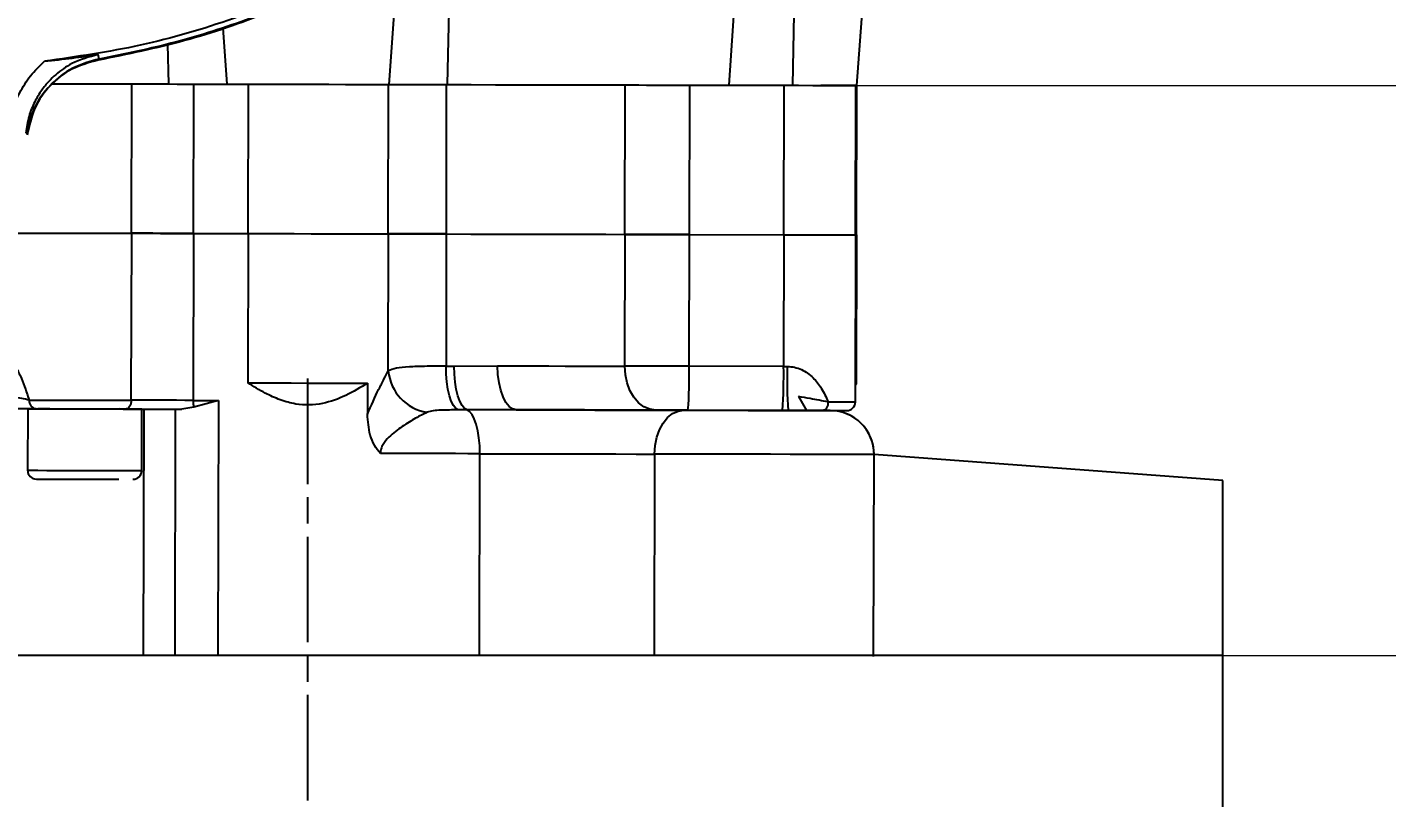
# Model space of a CAD drawing. Header units: millimetres. Extents: x 2085 to 4229, y 754 to 2271.
# Drawn here: x 2739.3 to 2894.1, y 1855.2 to 1942.9 of the extents above; entities that cross this region are included whole.
import ezdxf

# ---------------------------------------------------------------- set-up
doc = ezdxf.new("R2010")
doc.units = ezdxf.units.MM
doc.linetypes.add('AM_ISO08W050', pattern=[18, 12, -1.5, 3, -1.5])
doc.layers.add('AM_5', color=3, linetype='Continuous', lineweight=25)
doc.layers.add('AM_7', color=4, linetype='AM_ISO08W050', lineweight=25)
doc.styles.add('SLDTEXTSTYLE1', font='txt.shx', dxfattribs={"width": 0.7, "bigfont": 'gbcbig.shx'})
doc.dimstyles.new('SLDDIMSTYLE12$0', dxfattribs={"dimtxt": 12, "dimasz": 10, "dimexe": 0, "dimexo": 0.0625, "dimgap": 0.875, "dimtad": 1, "dimdec": 1, "dimlfac": 1.8, "dimrnd": 1e-09, "dimzin": 12, "dimdsep": 46, "dimtxsty": 'SLDTEXTSTYLE1', "dimcen": 0.09, "dimdle": 8.16, "dimclrd": 3, "dimclre": 3, "dimadec": 0, "dimazin": 3, "dimtfac": 1, "dimtdec": 1, "dimtofl": 0, "dimtmove": 0, "dimatfit": 3, "dimfxl": 0, "dimfrac": 2, "dimtolj": 1, "dimlwd": 5, "dimlwe": 5, "dimarcsym": 0})

# ---------------------------------------------------------------- blocks, each defined once
blk = doc.blocks.new('*D52')
at = {"layer": 'AM_5', "color": 3, "lineweight": 5, "transparency": 16777216}
blk.add_line((2875.47, 1871.4), (2931.87, 1871.4), dxfattribs=at)
at = {"layer": 'AM_5', "color": 3, "linetype": 'Continuous', "lineweight": 5, "transparency": 16777216}
for p, q in [((2931.87, 1861.4), (2931.87, 1589.86)), ((2854.47, 1579.86), (2931.87, 1579.86))]:
    blk.add_line(p, q, dxfattribs=at)
at = {"layer": 'AM_5', "color": 3, "transparency": 16777216}
for points in [[(2930.21, 1861.4), (2933.54, 1861.4), (2931.87, 1871.4)], [(2930.21, 1589.86), (2933.54, 1589.86), (2931.87, 1579.86)]]:
    blk.add_solid(points, dxfattribs=at)
at = {"layer": 'Defpoints', "color": 0, "transparency": 16777216}
for p in [(2875.41, 1871.4), (2854.41, 1579.86), (2931.87, 1579.86)]:
    blk.add_point(p, dxfattribs=at)
at = {"layer": 'AM_5', "color": 0, "transparency": 16777216, "insert": (2925, 1725.63), "char_height": 12, "attachment_point": 5, "rotation": 90, "style": 'SLDTEXTSTYLE1'}
blk.add_mtext('\\A1;295', dxfattribs=at)
blk = doc.blocks.new('*D57')
at = {"layer": 'AM_5', "color": 3, "lineweight": 5, "transparency": 16777216}
blk.add_line((2786.76, 2235.01), (2966.59, 2235.01), dxfattribs=at)
at = {"layer": 'AM_5', "color": 3, "linetype": 'Continuous', "lineweight": 5, "transparency": 16777216}
for p, q in [((2966.59, 2225.01), (2966.59, 1946.26)), ((2833.76, 1936.26), (2966.59, 1936.26))]:
    blk.add_line(p, q, dxfattribs=at)
at = {"layer": 'AM_5', "color": 3, "transparency": 16777216}
for points in [[(2964.92, 2225.01), (2968.26, 2225.01), (2966.59, 2235.01)], [(2964.92, 1946.26), (2968.26, 1946.26), (2966.59, 1936.26)]]:
    blk.add_solid(points, dxfattribs=at)
at = {"layer": 'Defpoints', "color": 0, "transparency": 16777216}
for p in [(2786.7, 2235.01), (2833.7, 1936.26), (2966.59, 1936.26)]:
    blk.add_point(p, dxfattribs=at)
at = {"layer": 'AM_5', "color": 0, "transparency": 16777216, "insert": (2959.71, 2085.63), "char_height": 12, "attachment_point": 5, "rotation": 90, "style": 'SLDTEXTSTYLE1'}
blk.add_mtext('\\A1;300', dxfattribs=at)

msp = doc.modelspace()

# ---------------------------------------------------------------- linework, layer by layer
at = {"color": 7, "linetype": 'Continuous', "lineweight": 25}
for p, q in [((2833.764, 1936.265), (2836.349, 1972.122)), ((2819.213, 1936.296), (2821.621, 1971.43)), ((2827.064, 1971.418), (2826.429, 1936.28)), ((2787.585, 1955.965), (2787.113, 1936.364)), ((2780.515, 1936.378), (2781.616, 1952.057)), ((2761.591, 1942.84), (2762.015, 1936.418)), ((2747.507, 1939.27), (2747.388, 1939.787)), ((2755.416, 1936.432), (2755.327, 1940.942)), ((2751.164, 1919.441), (2751.2, 1936.441)), ((2758.231, 1936.426), (2758.195, 1919.426)), ((2764.442, 1936.412), (2764.406, 1919.412)), ((2780.409, 1919.378), (2780.445, 1936.378)), ((2787.019, 1936.364), (2786.983, 1919.364)), ((2807.331, 1919.321), (2807.368, 1936.321)), ((2814.695, 1936.305), (2814.659, 1919.305)), ((2814.695, 1936.305), (2825.444, 1936.282)), ((2825.444, 1936.282), (2825.408, 1919.282)), ((2829.832, 1936.273), (2829.832, 1936.273)), ((2830.875, 1936.271), (2830.875, 1936.271)), ((2833.607, 1919.265), (2833.643, 1936.265)), ((2833.728, 1919.265), (2833.764, 1936.265)), ((2751.16, 1900.441), (2751.2, 1919.441)), ((2758.231, 1919.426), (2758.19, 1900.426)), ((2764.442, 1919.412), (2764.406, 1902.412)), ((2780.411, 1903.77), (2780.445, 1919.378)), ((2787.019, 1919.364), (2786.987, 1904.314)), ((2807.336, 1904.321), (2807.368, 1919.321)), ((2814.659, 1919.305), (2825.408, 1919.282)), ((2814.663, 1904.305), (2814.695, 1919.305)), ((2814.695, 1919.305), (2825.444, 1919.282)), ((2825.444, 1919.282), (2825.412, 1904.282)), ((2833.602, 1900.265), (2833.643, 1919.265)), ((2833.607, 1919.265), (2833.728, 1919.265)), ((2833.643, 1919.265), (2833.764, 1919.264)), ((2833.728, 1902.265), (2833.764, 1919.264)), ((2786.987, 1904.314), (2787.92, 1904.312)), ((2787.92, 1904.312), (2792.862, 1904.352)), ((2825.412, 1904.282), (2814.663, 1904.305)), ((2825.412, 1904.282), (2825.822, 1904.281)), ((2778.051, 1902.383), (2778.043, 1898.856)), ((2833.606, 1902.143), (2833.728, 1902.265)), ((2833.607, 1902.265), (2833.728, 1902.265)), ((2827.1, 1900.861), (2828.02, 1899.277)), ((2739.365, 1899.466), (2739.35, 1892.466)), ((2740.318, 1899.464), (2740.915, 1899.463)), ((2741.269, 1899.462), (2740.509, 1899.464)), ((2741.865, 1899.461), (2741.269, 1899.462)), ((2752.35, 1892.438), (2752.365, 1899.438)), ((2752.573, 1899.438), (2752.514, 1871.438)), ((2756.168, 1899.43), (2756.108, 1871.43)), ((2758.268, 1899.652), (2756.916, 1899.428)), ((2761.081, 1900.42), (2758.268, 1899.652)), ((2761.081, 1900.42), (2761.019, 1871.42)), ((2789.382, 1899.334), (2788.366, 1899.336)), ((2794.972, 1899.347), (2789.382, 1899.334)), ((2825.278, 1899.282), (2814.528, 1899.305)), ((2825.942, 1899.281), (2825.278, 1899.282)), ((2825.939, 1899.281), (2826.541, 1899.28)), ((2825.984, 1899.281), (2826.545, 1899.28)), ((2830.175, 1899.272), (2829.894, 1899.273)), ((2832.1, 1899.073), (2832.1, 1899.268)), ((2790.794, 1871.356), (2790.844, 1894.356)), ((2810.714, 1894.313), (2810.665, 1871.313)), ((2835.659, 1871.26), (2835.708, 1894.26)), ((2835.708, 1894.26), (2835.708, 1894.261)), ((2875.406, 1871.399), (2665.406, 1871.399)), ((2875.406, 1849.399), (2875.406, 1871.399))]:
    msp.add_line(p, q, dxfattribs=at)
at = {"linetype": 'ByBlock'}
for p, q in [((2875.406, 1891.323), (2835.708, 1894.26)), ((2875.406, 1871.399), (2875.406, 1891.323))]:
    msp.add_line(p, q, dxfattribs=at)
at = {"color": 7, "linetype": 'Continuous', "lineweight": 25, "flags": 128}
for points in [[(2742.119, 1936.46), (2743.308, 1936.458), (2744.949, 1936.454), (2746.631, 1936.45), (2748.282, 1936.447), (2749.828, 1936.444), (2751.2, 1936.441)], [(2751.2, 1936.441), (2751.942, 1936.439), (2752.746, 1936.437), (2753.602, 1936.436), (2754.498, 1936.434), (2755.422, 1936.432), (2756.361, 1936.43), (2757.302, 1936.428), (2758.231, 1936.426)], [(2758.231, 1936.426), (2759.001, 1936.424), (2759.773, 1936.422), (2760.547, 1936.421), (2761.323, 1936.419), (2762.1, 1936.417), (2762.88, 1936.416), (2763.66, 1936.414), (2764.442, 1936.412)], [(2764.442, 1936.412), (2765.979, 1936.409), (2767.751, 1936.405), (2769.68, 1936.401), (2771.678, 1936.397), (2773.658, 1936.393), (2775.532, 1936.389), (2777.217, 1936.385), (2778.636, 1936.382), (2779.729, 1936.38), (2780.445, 1936.378)], [(2780.445, 1936.378), (2780.839, 1936.377), (2781.378, 1936.376), (2782.051, 1936.375), (2782.849, 1936.373), (2783.76, 1936.371), (2784.769, 1936.369), (2785.861, 1936.367), (2787.019, 1936.364)], [(2787.019, 1936.364), (2789.855, 1936.358), (2792.625, 1936.352), (2795.322, 1936.346), (2797.934, 1936.341), (2800.454, 1936.336), (2802.871, 1936.33), (2805.179, 1936.325), (2807.368, 1936.321)], [(2807.368, 1936.321), (2808.119, 1936.319), (2808.936, 1936.317), (2809.809, 1936.316), (2810.73, 1936.314), (2811.689, 1936.312), (2812.676, 1936.309), (2813.681, 1936.307), (2814.695, 1936.305)], [(2825.444, 1936.282), (2827.122, 1936.279), (2828.734, 1936.275), (2830.21, 1936.272), (2831.483, 1936.269), (2832.498, 1936.267), (2833.209, 1936.266), (2833.585, 1936.265), (2833.61, 1936.265), (2833.282, 1936.265), (2832.616, 1936.267), (2831.642, 1936.269)], [(2831.642, 1936.269), (2831.062, 1936.27), (2830.573, 1936.271), (2830.181, 1936.272), (2829.893, 1936.273), (2829.713, 1936.273), (2829.642, 1936.273), (2829.682, 1936.273), (2829.832, 1936.273)], [(2829.832, 1936.273), (2829.998, 1936.273), (2830.154, 1936.272), (2830.299, 1936.272), (2830.435, 1936.272), (2830.56, 1936.271), (2830.676, 1936.271), (2830.781, 1936.271), (2830.875, 1936.271)], [(2830.875, 1936.271), (2832.159, 1936.268), (2833.091, 1936.266), (2833.631, 1936.265), (2833.764, 1936.265)], [(2737.871, 1919.469), (2738.009, 1919.469), (2738.493, 1919.468), (2739.303, 1919.466), (2740.404, 1919.464), (2741.746, 1919.461), (2743.272, 1919.458), (2744.912, 1919.454), (2746.595, 1919.45), (2748.246, 1919.447), (2749.792, 1919.444), (2751.164, 1919.441)], [(2737.874, 1919.469), (2738.009, 1919.469), (2738.493, 1919.468), (2739.303, 1919.466), (2740.404, 1919.464), (2741.746, 1919.461), (2743.272, 1919.458), (2744.912, 1919.454), (2746.595, 1919.45), (2748.246, 1919.447), (2749.792, 1919.444), (2751.164, 1919.441)], [(2737.908, 1919.469), (2738.046, 1919.469), (2738.529, 1919.468), (2739.339, 1919.466), (2740.44, 1919.464), (2741.783, 1919.461), (2743.308, 1919.458), (2744.949, 1919.454), (2746.631, 1919.45), (2748.282, 1919.447), (2749.828, 1919.444), (2751.2, 1919.441)], [(2737.91, 1919.469), (2738.046, 1919.469), (2738.529, 1919.468), (2739.339, 1919.466), (2740.44, 1919.464), (2741.783, 1919.461), (2743.308, 1919.458), (2744.949, 1919.454), (2746.631, 1919.45), (2748.282, 1919.447), (2749.828, 1919.444), (2751.2, 1919.441)], [(2751.164, 1919.441), (2751.905, 1919.439), (2752.71, 1919.437), (2753.566, 1919.436), (2754.462, 1919.434), (2755.386, 1919.432), (2756.325, 1919.43), (2757.265, 1919.428), (2758.195, 1919.426)], [(2758.195, 1919.426), (2757.265, 1919.428), (2756.325, 1919.43), (2755.386, 1919.432), (2754.462, 1919.434), (2753.566, 1919.436), (2752.71, 1919.437), (2751.905, 1919.439), (2751.164, 1919.441)], [(2758.231, 1919.426), (2757.302, 1919.428), (2756.361, 1919.43), (2755.422, 1919.432), (2754.498, 1919.434), (2753.602, 1919.436), (2752.746, 1919.437), (2751.942, 1919.439), (2751.2, 1919.441)], [(2751.2, 1919.441), (2751.942, 1919.439), (2752.746, 1919.437), (2753.602, 1919.436), (2754.498, 1919.434), (2755.422, 1919.432), (2756.361, 1919.43), (2757.302, 1919.428), (2758.231, 1919.426)], [(2758.195, 1919.426), (2758.965, 1919.424), (2759.737, 1919.422), (2760.511, 1919.421), (2761.286, 1919.419), (2762.064, 1919.417), (2762.843, 1919.416), (2763.624, 1919.414), (2764.406, 1919.412)], [(2758.195, 1919.426), (2758.965, 1919.424), (2759.737, 1919.422), (2760.511, 1919.421), (2761.286, 1919.419), (2762.064, 1919.417), (2762.843, 1919.416), (2763.624, 1919.414), (2764.406, 1919.412)], [(2758.231, 1919.426), (2759.001, 1919.424), (2759.773, 1919.422), (2760.547, 1919.421), (2761.323, 1919.419), (2762.1, 1919.417), (2762.88, 1919.416), (2763.66, 1919.414), (2764.442, 1919.412)], [(2758.231, 1919.426), (2759.001, 1919.424), (2759.773, 1919.422), (2760.547, 1919.421), (2761.323, 1919.419), (2762.1, 1919.417), (2762.88, 1919.416), (2763.66, 1919.414), (2764.442, 1919.412)], [(2764.406, 1919.412), (2765.943, 1919.409), (2767.715, 1919.405), (2769.643, 1919.401), (2771.642, 1919.397), (2773.622, 1919.393), (2775.496, 1919.389), (2777.18, 1919.385), (2778.6, 1919.382), (2779.692, 1919.38), (2780.409, 1919.378)], [(2764.406, 1919.412), (2765.943, 1919.409), (2767.715, 1919.405), (2769.643, 1919.401), (2771.642, 1919.397), (2773.622, 1919.393), (2775.496, 1919.389), (2777.18, 1919.385), (2778.6, 1919.382), (2779.692, 1919.38), (2780.409, 1919.378)], [(2764.442, 1919.412), (2765.979, 1919.409), (2767.751, 1919.405), (2769.68, 1919.401), (2771.678, 1919.397), (2773.658, 1919.393), (2775.532, 1919.389), (2777.217, 1919.385), (2778.636, 1919.382), (2779.729, 1919.38), (2780.445, 1919.378)], [(2764.442, 1919.412), (2765.979, 1919.409), (2767.751, 1919.405), (2769.68, 1919.401), (2771.678, 1919.397), (2773.658, 1919.393), (2775.532, 1919.389), (2777.217, 1919.385), (2778.636, 1919.382), (2779.729, 1919.38), (2780.445, 1919.378)], [(2780.409, 1919.378), (2780.803, 1919.377), (2781.341, 1919.376), (2782.015, 1919.375), (2782.813, 1919.373), (2783.724, 1919.371), (2784.733, 1919.369), (2785.825, 1919.367), (2786.983, 1919.364)], [(2786.983, 1919.364), (2785.825, 1919.367), (2784.733, 1919.369), (2783.724, 1919.371), (2782.813, 1919.373), (2782.015, 1919.375), (2781.341, 1919.376), (2780.803, 1919.377), (2780.409, 1919.378)], [(2787.019, 1919.364), (2785.861, 1919.367), (2784.769, 1919.369), (2783.76, 1919.371), (2782.849, 1919.373), (2782.051, 1919.375), (2781.378, 1919.376), (2780.839, 1919.377), (2780.445, 1919.378)], [(2780.445, 1919.378), (2780.839, 1919.377), (2781.378, 1919.376), (2782.051, 1919.375), (2782.849, 1919.373), (2783.76, 1919.371), (2784.769, 1919.369), (2785.861, 1919.367), (2787.019, 1919.364)], [(2786.983, 1919.364), (2789.818, 1919.358), (2792.589, 1919.352), (2795.285, 1919.347), (2797.898, 1919.341), (2800.417, 1919.336), (2802.835, 1919.33), (2805.142, 1919.325), (2807.331, 1919.321)], [(2786.983, 1919.364), (2789.818, 1919.358), (2792.589, 1919.352), (2795.285, 1919.347), (2797.898, 1919.341), (2800.417, 1919.336), (2802.835, 1919.33), (2805.142, 1919.325), (2807.331, 1919.321)], [(2787.019, 1919.364), (2789.855, 1919.358), (2792.625, 1919.352), (2795.322, 1919.346), (2797.934, 1919.341), (2800.454, 1919.335), (2802.871, 1919.33), (2805.179, 1919.325), (2807.368, 1919.321)], [(2787.019, 1919.364), (2789.855, 1919.358), (2792.625, 1919.352), (2795.322, 1919.346), (2797.934, 1919.341), (2800.454, 1919.335), (2802.871, 1919.33), (2805.179, 1919.325), (2807.368, 1919.321)], [(2807.331, 1919.321), (2808.083, 1919.319), (2808.899, 1919.317), (2809.772, 1919.316), (2810.693, 1919.314), (2811.652, 1919.312), (2812.64, 1919.309), (2813.645, 1919.307), (2814.659, 1919.305)], [(2814.659, 1919.305), (2813.645, 1919.307), (2812.64, 1919.309), (2811.652, 1919.312), (2810.693, 1919.314), (2809.772, 1919.316), (2808.899, 1919.317), (2808.083, 1919.319), (2807.331, 1919.321)], [(2814.695, 1919.305), (2813.681, 1919.307), (2812.676, 1919.309), (2811.689, 1919.311), (2810.73, 1919.314), (2809.809, 1919.316), (2808.936, 1919.317), (2808.119, 1919.319), (2807.368, 1919.321)], [(2807.368, 1919.321), (2808.119, 1919.319), (2808.936, 1919.317), (2809.809, 1919.316), (2810.73, 1919.314), (2811.689, 1919.311), (2812.676, 1919.309), (2813.681, 1919.307), (2814.695, 1919.305)], [(2825.408, 1919.282), (2827.086, 1919.279), (2828.698, 1919.275), (2830.173, 1919.272), (2831.446, 1919.269), (2832.461, 1919.267), (2833.172, 1919.266), (2833.549, 1919.265), (2833.607, 1919.265)], [(2825.408, 1919.282), (2827.086, 1919.279), (2828.698, 1919.275), (2830.173, 1919.272), (2831.446, 1919.269), (2832.461, 1919.267), (2833.172, 1919.266), (2833.549, 1919.265), (2833.607, 1919.265)], [(2825.444, 1919.282), (2827.122, 1919.279), (2828.734, 1919.275), (2830.21, 1919.272), (2831.483, 1919.269), (2832.498, 1919.267), (2833.209, 1919.266), (2833.585, 1919.265), (2833.643, 1919.265)], [(2825.444, 1919.282), (2827.122, 1919.279), (2828.734, 1919.275), (2830.21, 1919.272), (2831.483, 1919.269), (2832.498, 1919.267), (2833.209, 1919.266), (2833.585, 1919.265), (2833.643, 1919.265)], [(2788.366, 1899.336), (2788.088, 1899.512), (2787.825, 1899.849), (2787.586, 1900.337), (2787.379, 1900.959), (2787.21, 1901.694), (2787.086, 1902.517), (2787.011, 1903.4), (2786.987, 1904.314)], [(2789.382, 1899.334), (2789.087, 1899.51), (2788.809, 1899.847), (2788.555, 1900.335), (2788.336, 1900.957), (2788.157, 1901.692), (2788.026, 1902.515), (2787.946, 1903.398), (2787.92, 1904.312)], [(2794.972, 1899.347), (2794.558, 1899.444), (2794.161, 1899.729), (2793.796, 1900.192), (2793.476, 1900.815), (2793.214, 1901.573), (2793.019, 1902.438), (2792.901, 1903.376), (2792.862, 1904.352)], [(2792.862, 1904.352), (2794.853, 1904.347), (2796.799, 1904.343), (2798.697, 1904.339), (2800.543, 1904.335), (2802.333, 1904.331), (2804.064, 1904.328), (2805.732, 1904.324), (2807.336, 1904.321)], [(2810.864, 1899.313), (2810.174, 1899.411), (2809.511, 1899.697), (2808.9, 1900.16), (2808.365, 1900.783), (2807.926, 1901.542), (2807.601, 1902.407), (2807.402, 1903.345), (2807.336, 1904.321)], [(2814.663, 1904.305), (2813.649, 1904.307), (2812.644, 1904.309), (2811.657, 1904.312), (2810.698, 1904.314), (2809.777, 1904.316), (2808.904, 1904.317), (2808.087, 1904.319), (2807.336, 1904.321)], [(2764.406, 1902.412), (2765.857, 1902.409), (2767.524, 1902.406), (2769.338, 1902.402), (2771.228, 1902.398), (2773.118, 1902.394), (2774.933, 1902.39), (2776.599, 1902.386), (2778.051, 1902.383)], [(2739.365, 1899.466), (2739.433, 1899.466), (2739.824, 1899.465), (2740.54, 1899.463), (2741.544, 1899.461), (2742.78, 1899.459), (2744.182, 1899.456), (2745.676, 1899.452), (2747.179, 1899.449), (2748.612, 1899.446), (2749.896, 1899.443), (2750.964, 1899.441), (2751.756, 1899.439), (2752.231, 1899.438), (2752.362, 1899.438), (2752.143, 1899.439), (2751.586, 1899.44), (2750.72, 1899.442), (2749.865, 1899.444)], [(2739.527, 1900.466), (2740.652, 1900.463), (2741.994, 1900.46), (2743.498, 1900.457), (2745.101, 1900.454), (2746.736, 1900.45), (2748.334, 1900.447), (2749.83, 1900.444), (2751.16, 1900.441)], [(2741.865, 1899.461), (2741.89, 1899.461), (2742.199, 1899.46), (2742.833, 1899.459), (2743.737, 1899.457), (2744.83, 1899.454), (2746.014, 1899.452), (2747.186, 1899.449), (2748.24, 1899.447), (2749.083, 1899.445), (2749.64, 1899.444), (2749.862, 1899.444), (2749.865, 1899.444)], [(2751.16, 1900.441), (2751.147, 1900.246), (2751.109, 1900.058), (2751.047, 1899.885), (2750.964, 1899.734), (2750.864, 1899.61), (2750.749, 1899.518), (2750.625, 1899.461), (2750.496, 1899.442)], [(2758.19, 1900.426), (2757.261, 1900.428), (2756.32, 1900.43), (2755.382, 1900.432), (2754.458, 1900.434), (2753.562, 1900.436), (2752.705, 1900.437), (2751.901, 1900.439), (2751.16, 1900.441)], [(2758.19, 1900.426), (2758.55, 1900.425), (2758.91, 1900.424), (2759.271, 1900.423), (2759.632, 1900.423), (2759.994, 1900.422), (2760.356, 1900.421), (2760.719, 1900.42), (2761.081, 1900.42)], [(2790.844, 1894.356), (2790.818, 1895.27), (2790.738, 1896.153), (2790.607, 1896.976), (2790.428, 1897.711), (2790.208, 1898.333), (2789.955, 1898.821), (2789.676, 1899.158), (2789.382, 1899.334)], [(2810.714, 1894.313), (2810.78, 1895.289), (2810.972, 1896.226), (2811.281, 1897.09), (2811.697, 1897.847), (2812.203, 1898.468), (2812.78, 1898.928), (2813.406, 1899.212), (2814.056, 1899.306)], [(2828.03, 1899.277), (2829.328, 1899.274), (2829.632, 1899.273)], [(2830.482, 1900.271), (2830.47, 1900.076), (2830.435, 1899.889), (2830.378, 1899.716), (2830.302, 1899.565), (2830.209, 1899.44), (2830.103, 1899.348), (2829.989, 1899.292), (2829.87, 1899.273)], [(2830.35, 1899.272), (2830.456, 1899.271), (2831.321, 1899.27), (2831.879, 1899.268), (2832.097, 1899.268), (2832.1, 1899.268)], [(2830.482, 1900.271), (2831.669, 1900.269), (2832.602, 1900.267), (2833.243, 1900.265), (2833.566, 1900.265), (2833.602, 1900.265)], [(2790.844, 1894.356), (2789.459, 1894.359), (2788.064, 1894.362), (2786.658, 1894.365), (2785.244, 1894.368), (2783.821, 1894.371), (2782.391, 1894.374), (2780.954, 1894.377), (2779.512, 1894.38)], [(2790.844, 1894.356), (2793.404, 1894.35), (2796.035, 1894.345), (2798.689, 1894.339), (2801.321, 1894.333), (2803.883, 1894.328), (2806.331, 1894.323), (2808.621, 1894.318), (2810.714, 1894.313)], [(2835.708, 1894.26), (2835.638, 1894.26), (2835.225, 1894.261), (2834.453, 1894.263), (2833.343, 1894.265), (2831.92, 1894.268), (2830.22, 1894.272), (2828.285, 1894.276), (2826.162, 1894.28), (2823.906, 1894.285), (2821.57, 1894.29), (2819.213, 1894.295), (2816.893, 1894.3), (2814.667, 1894.305), (2812.59, 1894.309), (2810.714, 1894.313)], [(2739.35, 1892.466), (2739.418, 1892.466), (2739.809, 1892.465), (2740.525, 1892.463), (2741.529, 1892.461), (2742.765, 1892.459), (2744.168, 1892.456), (2745.661, 1892.452), (2747.164, 1892.449), (2748.597, 1892.446), (2749.881, 1892.443), (2750.949, 1892.441), (2751.741, 1892.439), (2752.216, 1892.438), (2752.35, 1892.438)]]:
    msp.add_lwpolyline(points, dxfattribs=at)
at = {"color": 7, "linetype": 'Continuous', "lineweight": 25}
for centre, radius, start, end in [((2764.189, 1903.164), 50.487, 355.6169, 1.29537), ((2774.939, 1903.141), 50.487, 355.6169, 1.29537), ((2873.398, 1902.93), 47.595, 178.37363, 184.39756), ((2785.684, 1904.292), 5.298, 185.65517, 260.63287), ((2740.437, 1900.371), 0.915, 174.04025, 262.50401), ((2761.435, 1900.362), 3.245, 178.86815, 192.63218), ((2830.709, 1894.271), 5, 359.87751, 89.87751), ((2832.602, 1900.267), 1, 269.87751, 359.87751), ((2830.709, 1894.271), 5, 359.87751, 73.80953), ((2740.35, 1892.464), 1, 179.87751, 269.87751), ((2751.35, 1892.44), 1, 269.87751, 359.87751)]:
    msp.add_arc(centre, radius, start, end, dxfattribs=at)
for points in [[(2828.153, 2025.9), (2827.629, 2022.249), (2826.58, 2014.945), (2823.461, 2004.302), (2819.253, 1994.059), (2813.898, 1984.358), (2807.493, 1975.319), (2800.112, 1967.057), (2791.849, 1959.676), (2782.81, 1953.271), (2773.109, 1947.916), (2762.866, 1943.708), (2752.223, 1940.588), (2744.92, 1939.54), (2741.268, 1939.016)], [(2827.95, 2019.358), (2827.264, 2016.064), (2825.891, 2009.475), (2822.57, 1999.923), (2818.366, 1990.739), (2813.231, 1982.036), (2807.241, 1973.9), (2800.454, 1966.415), (2792.94, 1959.66), (2784.778, 1953.705), (2776.053, 1948.607), (2766.852, 1944.442), (2757.286, 1941.163), (2750.691, 1939.818), (2747.394, 1939.146)], [(2795.233, 1961.941), (2792.936, 1960.053), (2788.343, 1956.279), (2780.843, 1951.434), (2772.972, 1947.234), (2764.743, 1943.786), (2756.248, 1941.034), (2750.421, 1939.858), (2747.507, 1939.27)], [(2819.213, 1936.296), (2819.54, 1936.295), (2820.194, 1936.293), (2821.895, 1936.29), (2823.984, 1936.285), (2825.614, 1936.282), (2826.429, 1936.28)], [(2750.496, 1899.442), (2751.456, 1899.44), (2753.377, 1899.436), (2755.736, 1899.431), (2756.916, 1899.428)], [(2828.435, 1899.276), (2827.895, 1899.277), (2826.813, 1899.279), (2826.233, 1899.28), (2825.942, 1899.281)]]:
    msp.add_open_spline(points, degree=3, dxfattribs=at)
for points, knots in [([(2747.388, 1939.787), (2746.354, 1939.512), (2744.961, 1939.141), (2743.426, 1938.187), (2742.546, 1937.508), (2741.707, 1936.693), (2740.881, 1935.674), (2740.099, 1934.363), (2739.437, 1932.734), (2739.252, 1931.51), (2739.155, 1930.869)], [0, 0, 0, 0, 0.2442896, 0.3290361, 0.4144899, 0.500125, 0.5979924, 0.7157703, 0.8510724, 1, 1, 1, 1]), ([(2741.268, 1939.016), (2742.336, 1939.136), (2744.483, 1939.377), (2746.416, 1939.65), (2747.388, 1939.787)], [0, 0, 0, 0, 0.49755733, 1, 1, 1, 1]), ([(2737.165, 1931.058), (2737.279, 1931.817), (2737.508, 1933.332), (2738.395, 1935.461), (2739.614, 1937.418), (2740.716, 1938.482), (2741.268, 1939.016)], [0, 0, 0, 0, 0.2507669, 0.5000113, 0.749245, 1, 1, 1, 1]), ([(2747.394, 1939.146), (2746.365, 1938.868), (2744.306, 1938.312), (2741.766, 1936.306), (2739.907, 1933.731), (2739.455, 1931.713), (2739.236, 1930.735)], [0, 0, 0, 0, 0.2537692, 0.5075384, 0.7613077, 1, 1, 1, 1]), ([(2747.507, 1939.27), (2746.475, 1938.989), (2744.413, 1938.427), (2741.869, 1936.409), (2739.987, 1933.76), (2739.532, 1931.667), (2739.305, 1930.619)], [0, 0, 0, 0, 0.2500466, 0.4994486, 0.7493959, 1, 1, 1, 1]), ([(2737.878, 1904.469), (2737.894, 1904.452), (2737.927, 1904.417), (2738.079, 1904.141), (2738.283, 1903.728), (2738.589, 1903.049), (2739.026, 1901.973), (2739.353, 1900.991), (2739.527, 1900.466)], [0, 0, 0, 0, 0.1244738, 0.250966, 0.3714749, 0.5001039, 0.7321774, 1, 1, 1, 1]), ([(2786.987, 1904.314), (2786.145, 1904.313), (2784.599, 1904.31), (2782.696, 1904.242), (2781.219, 1904.108), (2780.68, 1903.882), (2780.411, 1903.77)], [0, 0, 0, 0, 0.2724679, 0.5000458, 0.7503555, 1, 1, 1, 1]), ([(2825.822, 1904.281), (2826.102, 1904.264), (2826.668, 1904.228), (2827.455, 1903.95), (2828.168, 1903.536), (2828.96, 1902.856), (2829.793, 1901.779), (2830.242, 1900.797), (2830.482, 1900.271)], [0, 0, 0, 0, 0.12447381, 0.25096604, 0.37147488, 0.50010394, 0.73217742, 1, 1, 1, 1]), ([(2778.051, 1902.383), (2777.245, 1901.895), (2775.64, 1900.923), (2772.902, 1899.906), (2770.268, 1899.83), (2768.091, 1900.452), (2766.249, 1901.28), (2765.063, 1902.008), (2764.406, 1902.412)], [0, 0, 0, 0, 0.1923908, 0.3834722, 0.589159, 0.7155413, 0.8423238, 1, 1, 1, 1]), ([(2778.043, 1898.856), (2778.469, 1899.834), (2779.107, 1901.302), (2779.948, 1902.892), (2780.257, 1903.478), (2780.411, 1903.77)], [0, 0, 0, 0, 0.4999487, 0.7504157, 1, 1, 1, 1]), ([(2739.527, 1900.466), (2739.253, 1900.517), (2738.685, 1900.622), (2737.686, 1900.829), (2737.167, 1900.975), (2736.89, 1901.053)], [0, 0, 0, 0, 0.3043315, 0.6280366, 1, 1, 1, 1]), ([(2830.482, 1900.271), (2830.142, 1900.322), (2829.441, 1900.428), (2828.41, 1900.635), (2827.556, 1900.782), (2827.1, 1900.861)], [0, 0, 0, 0, 0.3043315, 0.6280366, 1, 1, 1, 1]), ([(2740.318, 1899.464), (2740.151, 1899.464), (2739.822, 1899.465), (2739.252, 1899.466), (2738.649, 1899.467), (2737.994, 1899.469), (2737.672, 1899.47), (2737.507, 1899.47)], [0, 0, 0, 0, 0.1826536, 0.360866, 0.578026, 0.783693, 1, 1, 1, 1]), ([(2740.915, 1899.463), (2741.579, 1899.461), (2742.956, 1899.458), (2745.641, 1899.452), (2748.357, 1899.447), (2749.8, 1899.444), (2750.496, 1899.442)], [0, 0, 0, 0, 0.2408979, 0.5, 0.7591021, 1, 1, 1, 1]), ([(2788.366, 1899.336), (2787.697, 1899.333), (2786.694, 1899.328), (2785.493, 1899.262), (2785.045, 1899.13), (2784.821, 1899.065)], [0, 0, 0, 0, 0.5005553, 0.7509565, 1, 1, 1, 1]), ([(2810.864, 1899.313), (2809.28, 1899.317), (2806.111, 1899.323), (2800.766, 1899.335), (2796.903, 1899.343), (2794.972, 1899.347)], [0, 0, 0, 0, 0.33323265, 0.66675484, 1, 1, 1, 1]), ([(2794.972, 1899.347), (2796.678, 1899.343), (2800.126, 1899.336), (2805.217, 1899.325), (2810.015, 1899.315), (2812.719, 1899.309), (2814.056, 1899.306)], [0, 0, 0, 0, 0.2473128, 0.5, 0.7526872, 1, 1, 1, 1]), ([(2814.528, 1899.305), (2814.193, 1899.306), (2813.516, 1899.308), (2812.534, 1899.31), (2811.62, 1899.312), (2811.115, 1899.313), (2810.864, 1899.313)], [0, 0, 0, 0, 0.2474109, 0.5, 0.7525891, 1, 1, 1, 1]), ([(2814.056, 1899.306), (2814.512, 1899.305), (2815.448, 1899.303), (2817.115, 1899.3), (2818.956, 1899.296), (2820.902, 1899.292), (2822.84, 1899.287), (2824.664, 1899.284), (2826.288, 1899.28), (2827.684, 1899.277), (2828.862, 1899.275), (2829.808, 1899.273), (2830.464, 1899.271), (2830.766, 1899.271), (2830.689, 1899.271), (2830.242, 1899.272), (2829.501, 1899.273), (2828.784, 1899.275), (2828.435, 1899.276)], [0, 0, 0, 0, 0.05866097, 0.12049309, 0.184636, 0.25, 0.315364, 0.37950691, 0.44133903, 0.5, 0.55866097, 0.62049309, 0.684636, 0.75, 0.815364, 0.87950691, 0.94133903, 1, 1, 1, 1]), ([(2829.87, 1899.273), (2829.662, 1899.273), (2829.251, 1899.274), (2828.638, 1899.275), (2828.232, 1899.276), (2828.013, 1899.277)], [0, 0, 0, 0, 0.3217307, 0.6356386, 1, 1, 1, 1]), ([(2829.87, 1899.273), (2830.227, 1899.272), (2830.95, 1899.27), (2831.77, 1899.269), (2832.325, 1899.267), (2832.595, 1899.267), (2832.572, 1899.267), (2832.564, 1899.267)], [0, 0, 0, 0, 0.2214261, 0.4475745, 0.6737229, 0.895149, 1, 1, 1, 1]), ([(2779.512, 1894.38), (2779.27, 1894.682), (2778.767, 1895.311), (2778.175, 1896.83), (2778.096, 1898.054), (2778.043, 1898.856)], [0, 0, 0, 0, 0.2406414, 0.5017344, 1, 1, 1, 1]), ([(2784.821, 1899.065), (2784.399, 1898.856), (2783.552, 1898.437), (2782.008, 1897.487), (2780.692, 1896.508), (2779.89, 1895.576), (2779.565, 1894.921), (2779.529, 1894.553), (2779.512, 1894.38)], [0, 0, 0, 0, 0.2492008, 0.4991017, 0.7489308, 0.8742239, 0.9407402, 1, 1, 1, 1]), ([(2740.348, 1891.464), (2740.37, 1891.464), (2740.415, 1891.464), (2740.867, 1891.463), (2741.863, 1891.461), (2743.345, 1891.457), (2744.72, 1891.454), (2745.848, 1891.452), (2746.973, 1891.45), (2748.363, 1891.447), (2749.196, 1891.445), (2749.737, 1891.444)], [0, 0, 0, 0, 0.0877596, 0.1736954, 0.3333333, 0.4929712, 0.5789071, 0.6666667, 0.7544262, 0.8403621, 1, 1, 1, 1])]:
    msp.add_open_spline(points, degree=3, knots=knots, dxfattribs=at)
at = {"layer": 'AM_7'}
msp.add_line((2771.223, 1902.906), (2771.223, 1347.899), dxfattribs=at)

# ---------------------------------------------------------------- dimensions: what is measured, and where the dimension line sits
at = {"layer": 'AM_5'}
for base, p1, p2, text, picture, middle in [((2966.589, 1936.265), (2786.697, 2235.005), (2833.698, 1936.265), '300', '*D57', (2959.714, 2085.635)), ((2931.874, 1579.864), (2875.406, 1871.399), (2854.406, 1579.864), '295', '*D52', (2924.999, 1725.632))]:
    dim = msp.add_linear_dim(base=base, p1=p1, p2=p2, angle=90, text=text, dimstyle='SLDDIMSTYLE12$0', override={"dimlfac": 1, "dimpost": ''}, dxfattribs=at)
    dim.commit()
    dim.dimension.update_dxf_attribs({"geometry": picture, "text_midpoint": middle})

doc.saveas('drawing.dxf')
